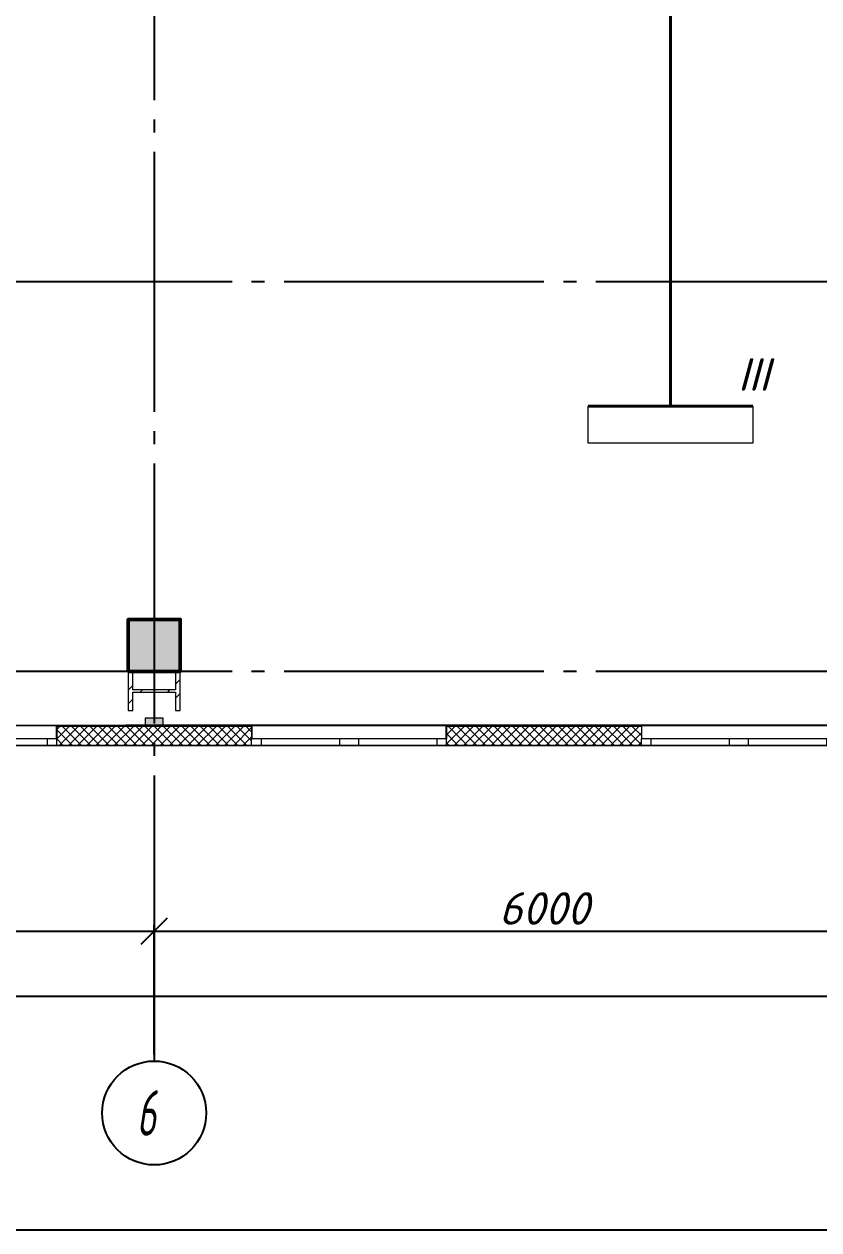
# Model space of a CAD drawing. Header units: millimetres. Extents: x 0 to 1093, y 0 to 420.
# Drawn here: x 388.2 to 449.3, y 56.6 to 149.4 of the extents above; entities that cross this region are included whole.
import ezdxf

# ---------------------------------------------------------------- set-up
doc = ezdxf.new("R2010")
doc.units = ezdxf.units.MM
doc.linetypes.add('ГОСТ 2.303 5', pattern=[24, 20, -1.5, 1, -1.5])
for name, color, linetype in [('Viewport2ForCustomObjects_0', 7, 'Continuous'), ('СПКБ-0000-000-АР#006$0$Колонны новые', 7, 'Continuous'), ('СПКБ-0000-000-АР#006$0$Колонны существующие', 7, 'Continuous'), ('СПКБ-0000-000-АР#006$0$Окна ArchiCAD', 7, 'Continuous'), ('СПКБ-0000-000-АР#006$0$Перекрытие новые', 7, 'Continuous'), ('СПКБ-0000-000-АР#006$0$Стены', 7, 'Continuous'), ('СПКБ-0000-000-АР#006$0$Фахверк', 7, 'Continuous'), ('Строительные оси', 7, 'Continuous'), ('ЭО_РАБОЧЕЕ ОСВЕЩЕНИЕ', 7, 'Continuous')]:
    doc.layers.add(name, color=color, linetype=linetype)
for name, color, linetype, lineweight, true_color in [('СПКБ-0000-000-АР#006$0$Колонны новые_Ном._пера__108', 7, 'Continuous', 13, 0xfd8379), ('СПКБ-0000-000-АР#006$0$Колонны существующие_Ном._пера__102', 7, 'Continuous', 13, 0xcccccc), ('СПКБ-0000-000-АР#006$0$Окна ArchiCAD_Ном._пера__68', 7, 'Continuous', 20, 0xfd4435), ('СПКБ-0000-000-АР#006$0$Перекрытие новые_Ном._пера__161', 7, 'Continuous', 13, 0xe11606), ('СПКБ-0000-000-АР#006$0$Стены_Ном._пера__68', 7, 'Continuous', 20, 0xfd4435), ('СПКБ-0000-000-АР#006$0$Фахверк_Ном._пера__102', 7, 'Continuous', 13, 0xcccccc)]:
    doc.layers.add(name, color=color, linetype=linetype, lineweight=lineweight, true_color=true_color)
for name, color, linetype, lineweight in [('СПКБ-0000-000-АР#006$0$Колонны новые_Ном._пера__20', 1, 'Continuous', 20), ('СПКБ-0000-000-АР#006$0$Колонны существующие_Ном._пера__141', 7, 'Continuous', 50), ('СПКБ-0000-000-АР#006$0$Окна ArchiCAD_Ном._пера__6', 5, 'Continuous', 9), ('СПКБ-0000-000-АР#006$0$Фахверк_Ном._пера__1', 7, 'Continuous', 13)]:
    doc.layers.add(name, color=color, linetype=linetype, lineweight=lineweight)
doc.styles.add('2.5', font='isocpeui.ttf')
doc.styles.add('CustomTextStyle21', font='isocpeui.ttf', dxfattribs={"width": 0.592798, "height": 3.5})
doc.dimstyles.new('ISO-100', dxfattribs={"dimtxt": 2.5, "dimasz": 2, "dimexe": 0.5, "dimexo": 0.5, "dimgap": 0.5, "dimtad": 1, "dimdec": 0, "dimlfac": 100, "dimzin": 0, "dimdsep": 46, "dimtxsty": '2.5', "dimblk": 'OBLIQUE', "dimcen": 0, "dimdle": 0.5, "dimclrd": 3, "dimclre": 3, "dimadec": 0, "dimazin": 0, "dimtfac": 1, "dimtdec": 0, "dimtmove": 0, "dimatfit": 1, "dimfxl": 1, "dimtolj": 1, "dimtzin": 0, "dimlwd": -1, "dimarcsym": 0})
pattern_1 = [(45, (0, 0), (-35.35534, 35.35534), []), (135, (0, 0), (35.35534, 35.35534), [])]

# ---------------------------------------------------------------- blocks, each defined once
blk = doc.blocks.new('_Oblique')
at = {"color": 0, "linetype": 'ByBlock', "lineweight": -2}
blk.add_line((-0.5, -0.5), (0.5, 0.5), dxfattribs=at)
blk = doc.blocks.new('*D345')
at = {"layer": 'Defpoints', "color": 0, "ltscale": 100, "transparency": 16777216}
for p in [(398.188, 79.586), (338.188, 69.586), (398.188, 69.586)]:
    blk.add_point(p, dxfattribs=at)
at = {"layer": 'Строительные оси', "color": 3, "lineweight": -2, "ltscale": 100, "transparency": 16777216}
for p, q in [((338.188, 70.086), (338.188, 80.086)), ((398.188, 70.086), (398.188, 80.086))]:
    blk.add_line(p, q, dxfattribs=at)
at = {"layer": 'Строительные оси', "color": 3, "ltscale": 100, "transparency": 16777216}
blk.add_line((337.688, 79.586), (398.688, 79.586), dxfattribs=at)
at = {"layer": 'Строительные оси', "color": 3, "ltscale": 100, "transparency": 16777216, "xscale": 2, "yscale": 2, "zscale": 2, "rotation": 180}
blk.add_blockref('_Oblique', (338.188, 79.586), dxfattribs=at)
at = {"layer": 'Строительные оси', "color": 3, "ltscale": 100, "transparency": 16777216, "xscale": 2, "yscale": 2, "zscale": 2}
blk.add_blockref('_Oblique', (398.188, 79.586), dxfattribs=at)
at = {"layer": 'Строительные оси', "color": 0, "ltscale": 100, "transparency": 16777216, "insert": (368.188, 81.336), "char_height": 2.5, "attachment_point": 5, "style": '2.5'}
blk.add_mtext('\\A1;6000', dxfattribs=at)
blk = doc.blocks.new('*D346')
at = {"layer": 'Defpoints', "color": 0, "ltscale": 100, "transparency": 16777216}
for p in [(458.188, 79.586), (398.188, 69.586), (458.188, 69.586)]:
    blk.add_point(p, dxfattribs=at)
at = {"layer": 'Строительные оси', "color": 3, "lineweight": -2, "ltscale": 100, "transparency": 16777216}
for p, q in [((398.188, 70.086), (398.188, 80.086)), ((458.188, 70.086), (458.188, 80.086))]:
    blk.add_line(p, q, dxfattribs=at)
at = {"layer": 'Строительные оси', "color": 3, "ltscale": 100, "transparency": 16777216}
blk.add_line((397.688, 79.586), (458.688, 79.586), dxfattribs=at)
at = {"layer": 'Строительные оси', "color": 3, "ltscale": 100, "transparency": 16777216, "xscale": 2, "yscale": 2, "zscale": 2, "rotation": 180}
blk.add_blockref('_Oblique', (398.188, 79.586), dxfattribs=at)
at = {"layer": 'Строительные оси', "color": 3, "ltscale": 100, "transparency": 16777216, "xscale": 2, "yscale": 2, "zscale": 2}
blk.add_blockref('_Oblique', (458.188, 79.586), dxfattribs=at)
at = {"layer": 'Строительные оси', "color": 0, "ltscale": 100, "transparency": 16777216, "insert": (428.188, 81.336), "char_height": 2.5, "attachment_point": 5, "style": '2.5'}
blk.add_mtext('\\A1;6000', dxfattribs=at)
blk = doc.blocks.new('*D350')
at = {"layer": 'Defpoints', "color": 0, "ltscale": 100, "transparency": 16777216}
for p in [(584.188, 74.586), (98.188, 69.586), (584.188, 69.586)]:
    blk.add_point(p, dxfattribs=at)
at = {"layer": 'Строительные оси', "color": 3, "ltscale": 100, "transparency": 16777216}
blk.add_line((97.688, 74.586), (584.688, 74.586), dxfattribs=at)
at = {"layer": 'Строительные оси', "color": 3, "lineweight": -2, "ltscale": 100, "transparency": 16777216}
for p, q in [((98.188, 70.086), (98.188, 75.086)), ((584.188, 70.086), (584.188, 75.086))]:
    blk.add_line(p, q, dxfattribs=at)
at = {"layer": 'Строительные оси', "color": 3, "ltscale": 100, "transparency": 16777216, "xscale": 2, "yscale": 2, "zscale": 2, "rotation": 180}
blk.add_blockref('_Oblique', (98.188, 74.586), dxfattribs=at)
at = {"layer": 'Строительные оси', "color": 3, "ltscale": 100, "transparency": 16777216, "xscale": 2, "yscale": 2, "zscale": 2}
blk.add_blockref('_Oblique', (584.188, 74.586), dxfattribs=at)
at = {"layer": 'Строительные оси', "color": 0, "ltscale": 100, "transparency": 16777216, "insert": (348.084, 76.336), "char_height": 2.5, "attachment_point": 5, "style": '2.5'}
blk.add_mtext('\\A1;48600', dxfattribs=at)
blk = doc.blocks.new('*E373')
at = {"layer": 'Строительные оси', "color": 3, "linetype": 'ГОСТ 2.303 5', "lineweight": 25}
for p, q in [((60.431, 258.857), (60.431, -45.143)), ((186.431, 8.857), (-283.569, 8.857)), ((186.431, -21.143), (-283.569, -21.143)), ((60.431, -45.143), (60.431, -51.143))]:
    blk.add_line(p, q, dxfattribs=at)
at = {"layer": 'Строительные оси', "color": 3, "linetype": 'Continuous', "lineweight": 25}
blk.add_circle((60.431, -55.143), 4, dxfattribs=at)
at = {"layer": 'ЭО_РАБОЧЕЕ ОСВЕЩЕНИЕ', "color": 5, "lineweight": 40}
for p, q in [((100.168, -0.713), (100.154, 42.491)), ((93.823, -0.715), (106.513, -0.711))]:
    blk.add_line(p, q, dxfattribs=at)
at = {"layer": 'ЭО_РАБОЧЕЕ ОСВЕЩЕНИЕ', "color": 7, "lineweight": 0}
for p, q in [((93.824, -3.565), (93.823, -0.715)), ((106.513, -0.711), (106.514, -3.561)), ((106.514, -3.561), (93.824, -3.565))]:
    blk.add_line(p, q, dxfattribs=at)
at = {"layer": 'Строительные оси', "linetype": 'Continuous', "lineweight": 25, "style": 'CustomTextStyle21', "width": 0.592798}
blk.add_text('6', height=3.5, dxfattribs=at).set_placement((59.084, -56.893))
blk = doc.blocks.new('СПКБ-0000-000-АР#006$0$Перекрытие_1', base_point=(-24406.7, 20246.8))
at = {"layer": 'СПКБ-0000-000-АР#006$0$Перекрытие новые_Ном._пера__161', "color": 12, "linetype": 'Continuous', "lineweight": 13, "true_color": 0xe11606, "flags": 128}
blk.add_lwpolyline([(-17959.4, 25285.7), (17852.9, 25289.2), (17852.9, 19187.9), (22461.7, 19187.9), (22461.7, 18544.1), (22461.7, 17594.1), (22461.7, 15678), (25022.7, 15678), (25022.7, 12760.6), (19944.2, 12760.6), (19944.2, 10010.9), (25022.7, 10010.9), (25022.7, 7088.5), (22462, 7088.5), (22462, 5173.8), (22462, 4223.8), (22462, 3576.5), (17852.7, 3576.5), (17852.9, -2527.3), (5824.2, -2528.1), (-24406.7, -2530.3)], dxfattribs=at)
blk = doc.blocks.new('СПКБ-0000-000-АР#006$0$Колонна_7', base_point=(6043.1, -1914.3))
at = {"layer": 'СПКБ-0000-000-АР#006$0$Колонны существующие_Ном._пера__102', "linetype": 'Continuous', "lineweight": 13, "true_color": 0xcccccc}
blk.add_hatch(color=254, dxfattribs=at).paths.add_polyline_path([(5843.1, -2114.3), (6243.1, -2114.3), (6243.1, -1714.3), (5843.1, -1714.3)])
at = {"layer": 'СПКБ-0000-000-АР#006$0$Колонны существующие_Ном._пера__141', "color": 7, "linetype": 'Continuous', "lineweight": 50, "flags": 128}
blk.add_lwpolyline([(5843.1, -2114.3), (6243.1, -2114.3), (6243.1, -1714.3), (5843.1, -1714.3)], close=True, dxfattribs=at)
blk = doc.blocks.new('СПКБ-0000-000-АР#006$0$Колонна_32', base_point=(6043.1, -2264.3))
at = {"layer": 'СПКБ-0000-000-АР#006$0$Колонны новые_Ном._пера__108', "linetype": 'Continuous', "lineweight": 13, "true_color": 0xfd8379}
h = blk.add_hatch(dxfattribs=at)
h.set_pattern_fill('СТАЛЬ', color=11, style=0, pattern_type=2)
h.set_pattern_definition([(45, (0, 0), (-159.099, 159.099), []), (45, (-53.03, 53.03), (-159.099, 159.099), [])])
h.paths.add_polyline_path([(6243.1, -2414.3), (6243.1, -2114.3), (6206.5, -2114.3), (6206.5, -2255.5), (5879.8, -2255.5), (5879.8, -2114.3), (5843.1, -2114.3), (5843.1, -2414.3), (5879.8, -2414.3), (5879.8, -2273), (6206.5, -2273), (6206.5, -2414.3)])
at = {"layer": 'СПКБ-0000-000-АР#006$0$Колонны новые_Ном._пера__20', "color": 1, "linetype": 'Continuous', "lineweight": 20}
for p, q in [((5879.8, -2114.3), (5843.1, -2114.3)), ((5843.1, -2114.3), (5843.1, -2414.3)), ((5879.8, -2255.5), (5879.8, -2114.3)), ((6243.1, -2114.3), (6206.5, -2114.3)), ((6206.5, -2114.3), (6206.5, -2255.5)), ((6243.1, -2414.3), (6243.1, -2114.3)), ((6206.5, -2255.5), (5879.8, -2255.5)), ((5879.8, -2414.3), (5879.8, -2273)), ((5879.8, -2273), (6206.5, -2273)), ((6206.5, -2273), (6206.5, -2414.3)), ((5843.1, -2414.3), (5879.8, -2414.3)), ((6206.5, -2414.3), (6243.1, -2414.3))]:
    blk.add_line(p, q, dxfattribs=at)
blk = doc.blocks.new('СПКБ-0000-000-АР#006$0$Двустворчатое Окно 19')
at = {"layer": 'СПКБ-0000-000-АР#006$0$Окна ArchiCAD_Ном._пера__6', "color": 5, "linetype": 'Continuous', "lineweight": 9}
for p, q in [((-747, 100), (747, 100)), ((-750, 0), (-675, 0)), ((-675, 0), (-675, -50)), ((-675, 0), (-75, 0)), ((-75, -50), (-75, 0)), ((-75, 0), (0, 0)), ((0, 0), (75, 0)), ((75, 0), (75, -50)), ((75, 0), (675, 0)), ((675, -50), (675, 0)), ((675, 0), (750, 0)), ((-750, -50), (750, -50)), ((-675, -50), (-750, -50)), ((-75, -50), (-675, -50)), ((0, -50), (-75, -50)), ((75, -50), (0, -50)), ((675, -50), (75, -50)), ((750, -50), (675, -50))]:
    blk.add_line(p, q, dxfattribs=at)
at = {"layer": 'СПКБ-0000-000-АР#006$0$Окна ArchiCAD_Ном._пера__68', "color": 20, "linetype": 'Continuous', "lineweight": 20, "true_color": 0xfd4435}
for p, q in [((-750, -47), (-750, 0)), ((750, -47), (750, 0)), ((-750, -50), (-750, -47)), ((750, -50), (750, -47))]:
    blk.add_line(p, q, dxfattribs=at)
blk = doc.blocks.new('СПКБ-0000-000-АР#006$0$Стена_105', base_point=(-24406.7, -2534.3))
at = {"layer": 'СПКБ-0000-000-АР#006$0$Стены_Ном._пера__68', "linetype": 'Continuous', "lineweight": 20, "true_color": 0xfd4435}
for points in [[(5293.1, -2534.3), (5290.1, -2534.3), (5290.1, -2634.3), (5293.1, -2634.3), (5293.1, -2537.3)], [(5293.1, -2534.3), (5293.1, -2537.3), (6793.1, -2537.3), (6793.1, -2534.3)], [(6796.1, -2534.3), (6793.1, -2534.3), (6793.1, -2537.3), (6793.1, -2634.3), (6796.1, -2634.3)], [(8293.1, -2534.3), (8290.1, -2534.3), (8290.1, -2634.3), (8293.1, -2634.3), (8293.1, -2537.3)], [(9793.1, -2534.3), (8293.1, -2534.3), (8293.1, -2537.3), (9793.1, -2537.3)], [(9796.1, -2534.3), (9793.1, -2534.3), (9793.1, -2537.3), (9793.1, -2634.3), (9796.1, -2634.3)], [(5293.1, -2681.3), (5293.1, -2684.3), (6793.1, -2684.3), (6793.1, -2681.3)], [(9793.1, -2681.3), (8293.1, -2681.3), (8293.1, -2684.3), (9793.1, -2684.3)]]:
    blk.add_hatch(color=20, dxfattribs=at).paths.add_polyline_path(points)
h = blk.add_hatch(dxfattribs=at)
h.set_pattern_fill('СЕТКА_5X5_ДИАГОНАЛЬНАЯ', color=20, style=0, pattern_type=2)
h.set_pattern_definition(pattern_1)
h.paths.add_polyline_path([(5293.1, -2634.3), (5293.1, -2681.3), (6793.1, -2681.3), (6793.1, -2634.3), (6793.1, -2537.3), (5293.1, -2537.3)])
h = blk.add_hatch(dxfattribs=at)
h.set_pattern_fill('СЕТКА_5X5_ДИАГОНАЛЬНАЯ', color=20, style=0, pattern_type=2)
h.set_pattern_definition(pattern_1)
h.paths.add_polyline_path([(8293.1, -2681.3), (9793.1, -2681.3), (9793.1, -2634.3), (9793.1, -2537.3), (8293.1, -2537.3), (8293.1, -2634.3)])
at = {"layer": 'СПКБ-0000-000-АР#006$0$Стены_Ном._пера__68', "color": 20, "linetype": 'Continuous', "lineweight": 20, "true_color": 0xfd4435}
for p, q in [((5290.1, -2634.3), (5290.1, -2534.3)), ((5293.1, -2534.3), (5290.1, -2534.3)), ((6793.1, -2537.3), (5293.1, -2537.3)), ((5293.1, -2537.3), (5293.1, -2634.3)), ((6793.1, -2534.3), (6796.1, -2534.3)), ((6793.1, -2537.3), (6793.1, -2634.3)), ((6796.1, -2634.3), (6796.1, -2534.3)), ((8290.1, -2634.3), (8290.1, -2534.3)), ((8293.1, -2534.3), (8290.1, -2534.3)), ((9793.1, -2537.3), (8293.1, -2537.3)), ((8293.1, -2537.3), (8293.1, -2634.3)), ((9793.1, -2534.3), (9796.1, -2534.3)), ((9793.1, -2537.3), (9793.1, -2634.3)), ((9796.1, -2634.3), (9796.1, -2534.3)), ((5293.1, -2634.3), (5290.1, -2634.3)), ((5293.1, -2681.3), (5293.1, -2634.3)), ((5293.1, -2681.3), (6793.1, -2681.3)), ((5293.1, -2684.3), (5293.1, -2681.3)), ((6793.1, -2634.3), (6796.1, -2634.3)), ((6793.1, -2681.3), (6793.1, -2634.3)), ((6793.1, -2684.3), (6793.1, -2681.3)), ((8293.1, -2634.3), (8290.1, -2634.3)), ((8293.1, -2681.3), (8293.1, -2634.3)), ((8293.1, -2681.3), (9793.1, -2681.3)), ((8293.1, -2684.3), (8293.1, -2681.3)), ((9793.1, -2634.3), (9796.1, -2634.3)), ((9793.1, -2681.3), (9793.1, -2634.3)), ((9793.1, -2684.3), (9793.1, -2681.3))]:
    blk.add_line(p, q, dxfattribs=at)
at = {"layer": 'СПКБ-0000-000-АР#006$0$Стены_Ном._пера__68', "color": 20, "linetype": 'Continuous', "lineweight": 20, "true_color": 0xfd4435, "flags": 128}
for points in [[(6793.1, -2534.3), (5293.1, -2534.3)], [(9793.1, -2534.3), (8293.1, -2534.3)], [(5293.1, -2684.3), (6793.1, -2684.3)], [(8293.1, -2684.3), (9793.1, -2684.3)]]:
    blk.add_lwpolyline(points, dxfattribs=at)
at = {"layer": 'СПКБ-0000-000-АР#006$0$Окна ArchiCAD', "color": 5, "linetype": 'Continuous', "lineweight": 9, "xscale": -1, "zscale": 1000}
for p in [(4543.1, -2634.3), (7543.1, -2634.3), (10543.1, -2634.3)]:
    blk.add_blockref('СПКБ-0000-000-АР#006$0$Двустворчатое Окно 19', p, dxfattribs=at)
blk = doc.blocks.new('СПКБ-0000-000-АР#006$0$Колонна_73', base_point=(6043.1, -2504.3))
at = {"layer": 'СПКБ-0000-000-АР#006$0$Фахверк_Ном._пера__102', "linetype": 'Continuous', "lineweight": 13, "true_color": 0xcccccc}
blk.add_hatch(color=254, dxfattribs=at).paths.add_polyline_path([(5973.1, -2534.3), (6113.1, -2534.3), (6113.1, -2474.3), (5973.1, -2474.3)])
at = {"layer": 'СПКБ-0000-000-АР#006$0$Фахверк_Ном._пера__1', "color": 7, "linetype": 'Continuous', "lineweight": 13, "flags": 128}
blk.add_lwpolyline([(5973.1, -2534.3), (6113.1, -2534.3), (6113.1, -2474.3), (5973.1, -2474.3)], close=True, dxfattribs=at)
blk = doc.blocks.new('*E372')
at = {"layer": 'СПКБ-0000-000-АР#006$0$Колонны новые', "color": 1, "lineweight": 20, "xscale": 0.01, "yscale": 0.01, "zscale": 0.01}
blk.add_blockref('СПКБ-0000-000-АР#006$0$Колонна_32', (305.999, 4.201), dxfattribs=at)
at = {"layer": 'СПКБ-0000-000-АР#006$0$Колонны существующие', "color": 7, "lineweight": 50, "xscale": 0.01, "yscale": 0.01, "zscale": 0.01}
blk.add_blockref('СПКБ-0000-000-АР#006$0$Колонна_7', (305.999, 7.701), dxfattribs=at)
at = {"layer": 'СПКБ-0000-000-АР#006$0$Перекрытие новые', "color": 12, "linetype": 'Continuous', "lineweight": 13, "true_color": 0xe11606, "xscale": 0.01, "yscale": 0.01, "zscale": 0.01}
blk.add_blockref('СПКБ-0000-000-АР#006$0$Перекрытие_1', (1.5, 229.311), dxfattribs=at)
at = {"layer": 'СПКБ-0000-000-АР#006$0$Стены', "color": 20, "lineweight": 20, "true_color": 0xfd4435, "xscale": 0.01, "yscale": 0.01, "zscale": 0.01}
blk.add_blockref('СПКБ-0000-000-АР#006$0$Стена_105', (1.5, 1.5), dxfattribs=at)
at = {"layer": 'СПКБ-0000-000-АР#006$0$Фахверк', "color": 7, "lineweight": 13, "xscale": 0.01, "yscale": 0.01, "zscale": 0.01}
blk.add_blockref('СПКБ-0000-000-АР#006$0$Колонна_73', (305.999, 1.801), dxfattribs=at)

msp = doc.modelspace()

# ---------------------------------------------------------------- linework, layer by layer
at = {"layer": 'Defpoints', "linetype": 'Continuous'}
msp.add_lwpolyline([(35, 56.586), (637.188, 56.586), (637.188, 400), (35, 400)], close=True, dxfattribs=at)

# ---------------------------------------------------------------- block references
msp.add_blockref('*E372', (92.189, 93.885))
at = {"layer": 'Viewport2ForCustomObjects_0'}
msp.add_blockref('*E373', (337.756, 120.729), dxfattribs=at)

# ---------------------------------------------------------------- texts
at = {"layer": 'ЭО_РАБОЧЕЕ ОСВЕЩЕНИЕ', "insert": (444.328, 122.458), "char_height": 2.5, "attachment_point": 5, "style": '2.5'}
msp.add_mtext('III', dxfattribs=at)

# ---------------------------------------------------------------- dimensions: what is measured, and where the dimension line sits
at = {"layer": 'Строительные оси', "ltscale": 100}
for base, p1, p2, picture, middle in [((398.188, 79.586), (338.188, 69.586), (398.188, 69.586), '*D345', (368.188, 81.336)), ((458.188, 79.586), (398.188, 69.586), (458.188, 69.586), '*D346', (428.188, 81.336))]:
    dim = msp.add_linear_dim(base=base, p1=p1, p2=p2, dimstyle='ISO-100', override={"dimscale": 1, "dimlfac": 100}, dxfattribs=at)
    dim.commit()
    dim.dimension.update_dxf_attribs({"geometry": picture, "text_midpoint": middle})
dim = msp.add_linear_dim(base=(584.188, 74.586), p1=(98.188, 69.586), p2=(584.188, 69.586), dimstyle='ISO-100', override={"dimscale": 1, "dimlfac": 100}, dxfattribs=at)
dim.commit()
dim.dimension.update_dxf_attribs({"geometry": '*D350', "text_midpoint": (348.084, 74.586), "dimtype": 160})

doc.saveas('drawing.dxf')
